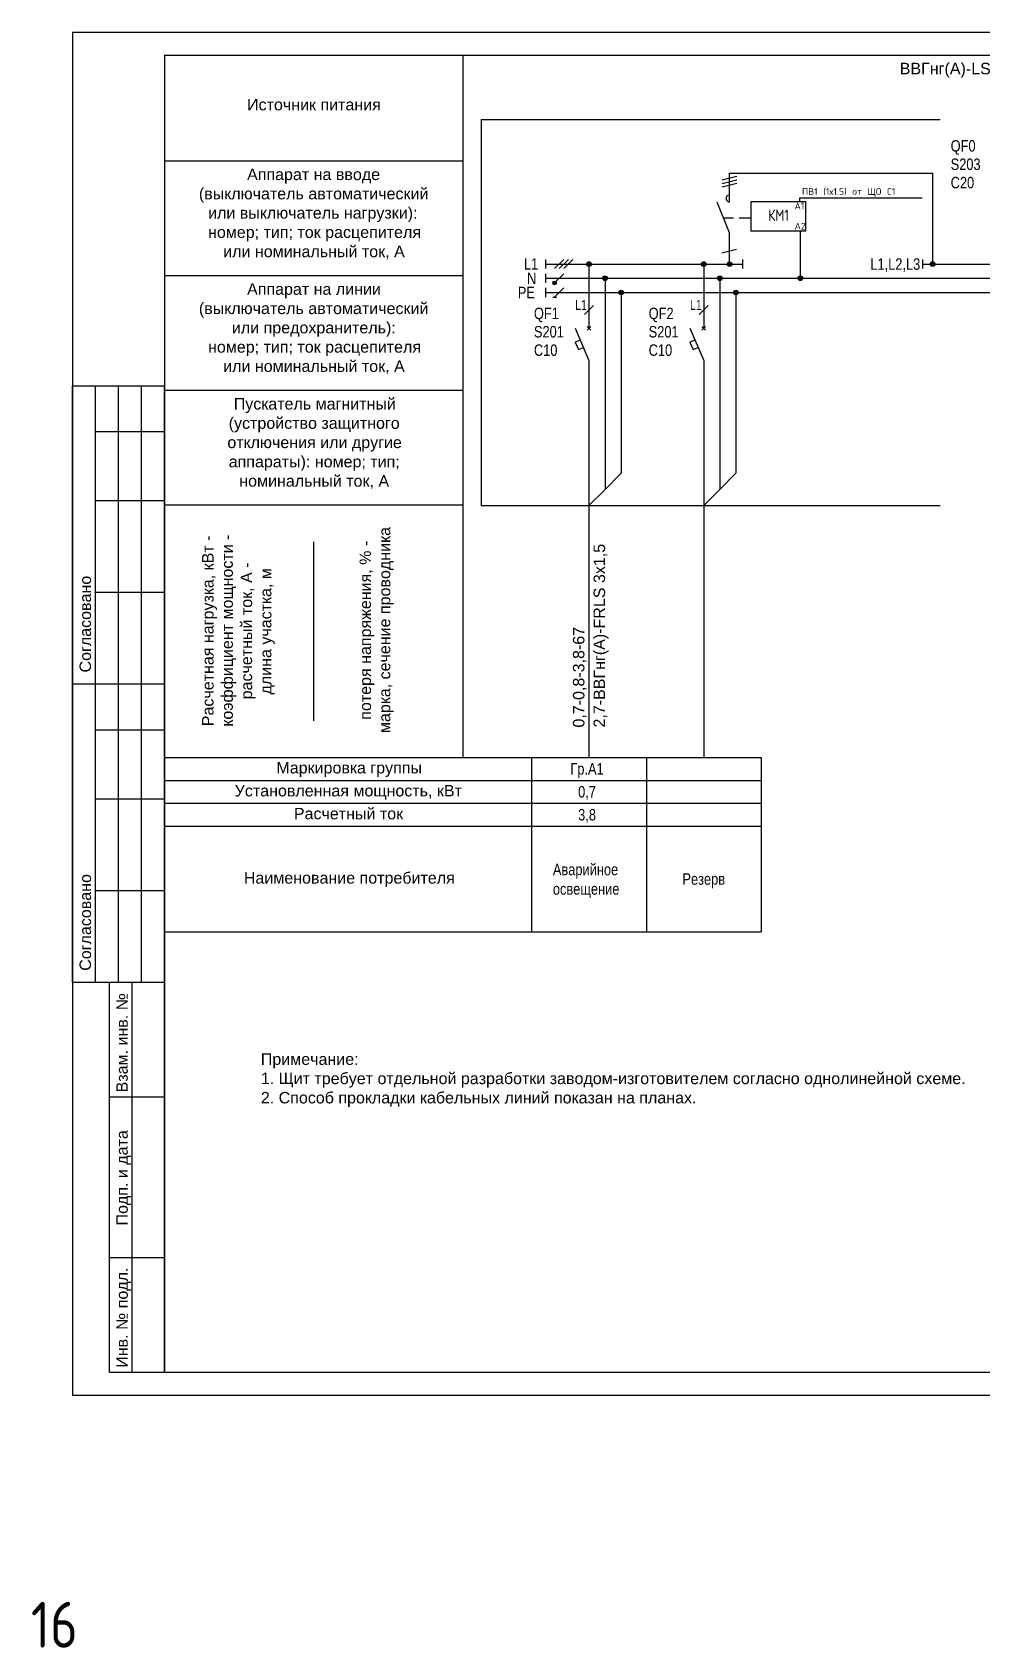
# Model space of a CAD drawing. Header units: metres. Extents: x -1525 to -1043, y -1331 to -1144.
# Drawn here: x -1329.18 to -1308.5, y -1270.29 to -1235.09 of the extents above; entities that cross this region are included whole.
import ezdxf
from ezdxf.enums import TextEntityAlignment as Align

# ---------------------------------------------------------------- set-up
doc = ezdxf.new("R2010")
doc.units = ezdxf.units.M
doc.header["$MEASUREMENT"] = 0
doc.linetypes.add('( Hidden )', pattern=[0.375, 0.25, -0.125])
doc.linetypes.add('ELPROJECT1', pattern=[15, 10, -5])
for name, color, linetype in [('ELPROJECT', 7, 'Continuous'), ('ЭЛЕКТРИК', 7, 'Continuous'), ('ЭО-ЭМ', 7, 'Continuous')]:
    doc.layers.add(name, color=color, linetype=linetype)
doc.layers.add('ЭС', color=5, linetype='Continuous', lineweight=30)
doc.styles.add('ELPROJECT', font='Arial')
doc.styles.get("Standard").update_dxf_attribs({"font": 'txt.shx', "width": 0.8, "height": 0.0025})
doc.styles.add('Times', font='CS_Gost2304.shx')

# ---------------------------------------------------------------- blocks, each defined once
blk = doc.blocks.new('BLOCK_SWITCH_LINE')
for p, q in [((0, 0), (0, -4)), ((-3, -4), (0, -11)), ((0, -11), (0, -14.5))]:
    blk.add_line(p, q)
blk = doc.blocks.new('BLOCK_SWITCH')
for p, q in [((-0.4, -4.4), (0.4, -3.6)), ((-0.4, -3.6), (0.4, -4.4))]:
    blk.add_line(p, q)
blk.add_blockref('BLOCK_SWITCH_LINE', (0, 0))
blk = doc.blocks.new('BLOCK_AUTOMATIC')
for p, q in [((-3, -7), (-1.9138, -6.5345)), ((-3, -7), (-2.3, -8.6333)), ((-2.3, -8.6333), (-1.2138, -8.1678))]:
    blk.add_line(p, q)
blk.add_blockref('BLOCK_SWITCH', (0, 0))
blk = doc.blocks.new('BLOCK_DOT')
for radius in [0.5, 0.4, 0.3, 0.2, 0.1, 0]:
    blk.add_circle((0, 0), radius)

msp = doc.modelspace()

# ---------------------------------------------------------------- linework, layer by layer
for p, q in [((-1313.99138281, -1239.46284547), (-1314.26332726, -1238.79676261)), ((-1313.99138281, -1240.13802248), (-1313.99138281, -1239.45775522))]:
    msp.add_line(p, q)
at = {"linetype": '( Hidden )'}
msp.add_line((-1313.53333414, -1239.14490609), (-1314.12118926, -1239.14490609), dxfattribs=at)
msp.add_lwpolyline([(-1313.52667468, -1239.41626275), (-1312.3283406, -1239.41626275), (-1312.3283406, -1238.78710556), (-1313.52667468, -1238.78710556)], close=True)
msp.add_arc((-1313.99138281, -1238.7124303), 0.07675621, 87.445893567, 270)
at = {"layer": 'ELPROJECT'}
for p, q in [((-1328.30382067, -1235.09204496), (-1286.30382067, -1235.09204496)), ((-1328.30382067, -1235.09204496), (-1328.30382067, -1264.79204496)), ((-1326.30382067, -1235.59204496), (-1319.80382067, -1235.59204496)), ((-1326.30382067, -1235.59204496), (-1326.30382067, -1237.89204496)), ((-1326.30382067, -1235.59204496), (-1286.80382067, -1235.59204496)), ((-1326.30382067, -1235.59204496), (-1326.30382067, -1264.29204496)), ((-1319.80382067, -1235.59204496), (-1319.80382067, -1237.89204496)), ((-1326.30382067, -1237.89204496), (-1319.80382067, -1237.89204496)), ((-1326.30382067, -1237.89204496), (-1326.30382067, -1240.39204496)), ((-1319.80382067, -1237.89204496), (-1319.80382067, -1240.39204496)), ((-1313.99138281, -1238.16137121), (-1309.56817021, -1238.16137121)), ((-1309.56817021, -1238.16137121), (-1309.56817021, -1240.14204496)), ((-1318.00382067, -1240.04204496), (-1318.00382067, -1240.24204496)), ((-1317.80382067, -1240.24204496), (-1317.60382067, -1240.04204496)), ((-1317.70382067, -1240.24204496), (-1317.50382067, -1240.04204496)), ((-1317.60382067, -1240.24204496), (-1317.40382067, -1240.04204496)), ((-1313.70632764, -1240.04204496), (-1313.70632764, -1240.24204496)), ((-1309.78385229, -1240.04204496), (-1309.78385229, -1240.24204496)), ((-1326.30382067, -1240.39204496), (-1319.80382067, -1240.39204496)), ((-1326.30382067, -1240.39204496), (-1326.30382067, -1242.89204496)), ((-1319.80382067, -1240.39204496), (-1319.80382067, -1242.89204496)), ((-1318.00382067, -1240.35204496), (-1318.00382067, -1240.55204496)), ((-1317.80382067, -1240.55204496), (-1317.60382067, -1240.35204496)), ((-1317.05382067, -1240.14204496), (-1317.05382067, -1241.14204496)), ((-1316.70382067, -1240.45204496), (-1316.70382067, -1245.05204496)), ((-1314.55382067, -1240.14204496), (-1314.55382067, -1241.14204496)), ((-1314.20382067, -1240.45204496), (-1314.20382067, -1245.05204496)), ((-1309.78385229, -1240.14204496), (-1293.4671339, -1240.14204496)), ((-1318.00382067, -1240.66204496), (-1318.00382067, -1240.86204496)), ((-1317.80382067, -1240.86204496), (-1317.60382067, -1240.66204496)), ((-1316.35382067, -1240.76204496), (-1316.35382067, -1244.70204496)), ((-1313.85382067, -1240.76204496), (-1313.85382067, -1244.70204496)), ((-1317.84382067, -1240.86204496), (-1317.76382067, -1240.86204496)), ((-1317.15382067, -1241.24204496), (-1316.95382067, -1241.04204496)), ((-1314.65382067, -1241.24204496), (-1314.45382067, -1241.04204496)), ((-1328.30382067, -1242.79204496), (-1326.30382067, -1242.79204496)), ((-1328.30382067, -1249.29204496), (-1328.30382067, -1242.79204496)), ((-1327.80382067, -1249.29204496), (-1327.80382067, -1242.79204496)), ((-1327.30382067, -1249.29204496), (-1327.30382067, -1242.79204496)), ((-1326.80382067, -1249.29204496), (-1326.80382067, -1242.79204496)), ((-1326.30382067, -1249.29204496), (-1326.30382067, -1242.79204496)), ((-1326.30382067, -1242.89204496), (-1319.80382067, -1242.89204496)), ((-1326.30382067, -1242.89204496), (-1326.30382067, -1245.39204496)), ((-1319.80382067, -1242.89204496), (-1319.80382067, -1245.39204496)), ((-1317.05382067, -1242.59204496), (-1317.05382067, -1250.89204496)), ((-1314.55382067, -1242.59204496), (-1314.55382067, -1250.89204496)), ((-1327.80382067, -1243.79204496), (-1326.30382067, -1243.79204496)), ((-1316.70382067, -1245.05204496), (-1316.35382067, -1244.70204496)), ((-1314.20382067, -1245.05204496), (-1313.85382067, -1244.70204496)), ((-1327.80382067, -1245.29204496), (-1326.30382067, -1245.29204496)), ((-1317.05382067, -1245.40204496), (-1316.70382067, -1245.05204496)), ((-1314.55382067, -1245.40204496), (-1314.20382067, -1245.05204496)), ((-1326.30382067, -1245.39204496), (-1319.80382067, -1245.39204496)), ((-1326.30382067, -1245.39204496), (-1326.30382067, -1250.89204496)), ((-1319.80382067, -1245.39204496), (-1319.80382067, -1250.89204496)), ((-1323.05382067, -1246.19204496), (-1323.05382067, -1250.09204496)), ((-1327.80382067, -1247.29204496), (-1326.30382067, -1247.29204496)), ((-1328.30382067, -1249.29204496), (-1326.30382067, -1249.29204496)), ((-1328.30382067, -1255.79204496), (-1328.30382067, -1249.29204496)), ((-1328.30382067, -1249.29204496), (-1326.30382067, -1249.29204496)), ((-1327.80382067, -1255.79204496), (-1327.80382067, -1249.29204496)), ((-1327.30382067, -1255.79204496), (-1327.30382067, -1249.29204496)), ((-1326.80382067, -1255.79204496), (-1326.80382067, -1249.29204496)), ((-1326.30382067, -1255.79204496), (-1326.30382067, -1249.29204496)), ((-1327.80382067, -1250.29204496), (-1326.30382067, -1250.29204496)), ((-1326.30382067, -1250.89204496), (-1319.80382067, -1250.89204496)), ((-1326.30382067, -1250.89204496), (-1326.30382067, -1256.99204496)), ((-1319.80382067, -1250.89204496), (-1318.30382067, -1250.89204496)), ((-1318.30382067, -1250.89204496), (-1318.30382067, -1254.69204496)), ((-1318.30382067, -1250.89204496), (-1315.80382067, -1250.89204496)), ((-1315.80382067, -1250.89204496), (-1315.80382067, -1254.69204496)), ((-1315.80382067, -1250.89204496), (-1313.30382067, -1250.89204496)), ((-1313.30382067, -1250.89204496), (-1313.30382067, -1254.69204496)), ((-1326.30382067, -1251.39204496), (-1318.30382067, -1251.39204496)), ((-1318.30382067, -1251.39204496), (-1315.80382067, -1251.39204496)), ((-1315.80382067, -1251.39204496), (-1313.30382067, -1251.39204496)), ((-1327.80382067, -1251.79204496), (-1326.30382067, -1251.79204496)), ((-1326.30382067, -1251.89204496), (-1318.30382067, -1251.89204496)), ((-1318.30382067, -1251.89204496), (-1315.80382067, -1251.89204496)), ((-1315.80382067, -1251.89204496), (-1313.30382067, -1251.89204496)), ((-1326.30382067, -1252.39204496), (-1318.30382067, -1252.39204496)), ((-1318.30382067, -1252.39204496), (-1315.80382067, -1252.39204496)), ((-1315.80382067, -1252.39204496), (-1313.30382067, -1252.39204496)), ((-1327.80382067, -1253.79204496), (-1326.30382067, -1253.79204496)), ((-1326.30382067, -1254.69204496), (-1318.30382067, -1254.69204496)), ((-1318.30382067, -1254.69204496), (-1315.80382067, -1254.69204496)), ((-1315.80382067, -1254.69204496), (-1313.30382067, -1254.69204496)), ((-1328.30382067, -1255.79204496), (-1326.30382067, -1255.79204496)), ((-1327.50382067, -1255.79204496), (-1326.30382067, -1255.79204496)), ((-1327.50382067, -1264.29204496), (-1327.50382067, -1255.79204496)), ((-1327.00382067, -1264.29204496), (-1327.00382067, -1255.79204496)), ((-1326.30382067, -1264.29204496), (-1326.30382067, -1255.79204496)), ((-1327.50382067, -1258.29204496), (-1326.30382067, -1258.29204496)), ((-1327.50382067, -1261.79204496), (-1326.30382067, -1261.79204496)), ((-1327.50382067, -1264.29204496), (-1326.30382067, -1264.29204496)), ((-1326.30382067, -1264.29204496), (-1286.80382067, -1264.29204496)), ((-1328.30382067, -1264.79204496), (-1286.30382067, -1264.79204496))]:
    msp.add_line(p, q, dxfattribs=at)
at = {"layer": 'ELPROJECT', "color": 7, "linetype": 'ELPROJECT1'}
for p, q in [((-1319.40382067, -1236.99204496), (-1291.23770662, -1236.99204496)), ((-1319.40382067, -1236.99204496), (-1319.40382067, -1245.40204496)), ((-1319.40382067, -1245.40204496), (-1291.23770662, -1245.40204496))]:
    msp.add_line(p, q, dxfattribs=at)
at = {"layer": 'ELPROJECT', "color": 7, "linetype": 'ByBlock'}
for p, q in [((-1312.46135938, -1238.78821391), (-1312.46135938, -1238.69822194)), ((-1312.46135938, -1238.69822194), (-1309.79647586, -1238.69822194)), ((-1318.00382067, -1240.14204496), (-1313.70632764, -1240.14204496)), ((-1318.00382067, -1240.45204496), (-1293.4671339, -1240.45204496)), ((-1318.00382067, -1240.76204496), (-1293.4671339, -1240.76204496))]:
    msp.add_line(p, q, dxfattribs=at)
msp.add_lwpolyline([(-1312.44819968, -1240.45204496), (-1312.44819968, -1239.41675835)], dxfattribs=at)
at = {"layer": 'ELPROJECT'}
for radius in [0.04, 0.03, 0.02, 0.01, 0]:
    msp.add_circle((-1317.80382067, -1240.55204496), radius, dxfattribs=at)
at = {"layer": 'ЭЛЕКТРИК', "ltscale": 0.5}
for p, q in [((-1314.15130951, -1238.30997001), (-1313.83130951, -1238.22997001)), ((-1314.15130951, -1238.38997001), (-1313.83130951, -1238.30997001)), ((-1314.15017418, -1238.45846403), (-1313.83017418, -1238.37846403)), ((-1314.16211057, -1239.8977662), (-1313.84211057, -1239.8177662))]:
    msp.add_line(p, q, dxfattribs=at)
at = {"layer": 'ЭО-ЭМ'}
msp.add_line((-1313.99138281, -1238.78918651), (-1313.99138281, -1238.16137121), dxfattribs=at)

# ---------------------------------------------------------------- block references
at = {"layer": 'ELPROJECT', "xscale": 0.1, "yscale": 0.1, "zscale": 0.1}
for name, p in [('BLOCK_DOT', (-1317.05382067, -1240.14204496)), ('BLOCK_DOT', (-1314.55382067, -1240.14204496)), ('BLOCK_DOT', (-1313.99133915, -1240.14381204)), ('BLOCK_DOT', (-1309.56817021, -1240.14204496)), ('BLOCK_DOT', (-1316.70382067, -1240.45204496)), ('BLOCK_DOT', (-1314.20382067, -1240.45204496)), ('BLOCK_DOT', (-1312.44819968, -1240.45204496)), ('BLOCK_DOT', (-1316.35382067, -1240.76204496)), ('BLOCK_DOT', (-1313.85382067, -1240.76204496)), ('BLOCK_AUTOMATIC', (-1317.05382067, -1241.14204496)), ('BLOCK_AUTOMATIC', (-1314.55382067, -1241.14204496))]:
    msp.add_blockref(name, p, dxfattribs=at)

# ---------------------------------------------------------------- texts
at = {"layer": 'ELPROJECT', "style": 'ELPROJECT'}
for s, p in [('ВВГнг(A)-LS 5x2.5 - От ВРУ', (-1310.28335587, -1236.00689776)), ('Источник питания', (-1324.50382067, -1236.79204496)), ('Аппарат на вводе', (-1324.50382067, -1238.31204496)), ('(выключатель автоматический', (-1325.55382067, -1238.73204496)), ('или выключатель нагрузки): ', (-1325.35382067, -1239.15204496)), ('номер; тип; ток расцепителя', (-1325.35382067, -1239.57204496)), ('или номинальный ток, А', (-1325.02382067, -1239.99204496)), ('Аппарат на линии', (-1324.50382067, -1240.81204496)), ('(выключатель автоматический', (-1325.55382067, -1241.23204496)), ('или предохранитель):', (-1324.83382067, -1241.65204496)), ('номер; тип; ток расцепителя', (-1325.35382067, -1242.07204496)), ('или номинальный ток, А', (-1325.02382067, -1242.49204496)), ('Пускатель магнитный', (-1324.79382067, -1243.31204496)), ('(устройство защитного', (-1324.90382067, -1243.73204496)), ('отключения или другие', (-1324.93382067, -1244.15204496)), ('аппараты): номер; тип;', (-1324.90382067, -1244.57204496)), ('номинальный ток, А', (-1324.67382067, -1244.99204496)), ('Маркировка группы', (-1323.86382067, -1251.24204496)), ('Установленная мощность, кВт', (-1324.77382067, -1251.74204496)), ('Расчетный ток', (-1323.48382067, -1252.24204496)), ('Наименование потребителя', (-1324.57382067, -1253.64204496)), ('Примечание:', (-1324.20382067, -1257.59204496)), ('1. Щит требует отдельной разработки заводом-изготовителем согласно однолинейной схеме.', (-1324.20382067, -1258.01204496)), ('2. Способ прокладки кабельных линий показан на планах.', (-1324.20382067, -1258.43204496))]:
    msp.add_text(s, height=0.25, dxfattribs=at).set_placement(p)
for s, height, width, p in [('QF0', 0.25, 0.8, (-1309.17366355, -1237.69204496)), ('S203', 0.25, 0.8, (-1309.17366355, -1238.09204496)), ('C20', 0.25, 0.8, (-1309.17366355, -1238.49204496)), ('L1', 0.25, 0.8, (-1318.46996225, -1240.26407958)), ('L1,L2,L3', 0.25, 0.8, (-1310.92359548, -1240.26704496)), ('N', 0.25, 0.8, (-1318.40382067, -1240.57704496)), ('PE', 0.25, 0.8, (-1318.60382067, -1240.88704496)), ('QF1', 0.25, 0.8, (-1318.25382067, -1241.34204496)), ('L1', 0.22, 0.75, (-1317.35382067, -1241.14204496)), ('QF2', 0.25, 0.8, (-1315.75382067, -1241.34204496)), ('L1', 0.22, 0.75, (-1314.85382067, -1241.14204496)), ('S201', 0.25, 0.8, (-1318.25382067, -1241.74204496)), ('S201', 0.25, 0.8, (-1315.75382067, -1241.74204496)), ('C10', 0.25, 0.8, (-1318.25382067, -1242.14204496)), ('C10', 0.25, 0.8, (-1315.75382067, -1242.14204496)), ('Гр.А1', 0.25, 0.8, (-1317.45970067, -1251.26704496)), ('0,7', 0.25, 0.8, (-1317.29069067, -1251.76704496)), ('3,8', 0.25, 0.8, (-1317.29069067, -1252.26704496)), ('Аварийное', 0.25, 0.8, (-1317.84049978, -1253.46044543)), ('Резерв', 0.25, 0.8, (-1315.01834067, -1253.66704496)), ('освещение', 0.25, 0.8, (-1317.84049978, -1253.88398457))]:
    msp.add_text(s, height=height, dxfattribs=dict(at, width=width)).set_placement(p)
for s, p in [('Расчетная нагрузка, кВт -', (-1325.23382067, -1250.21204496)), ('коэффициент мощности -', (-1324.81382067, -1250.22204496)), ('марка, сечение проводника', (-1321.38382067, -1250.36204496)), ('потеря напряжения, % - ', (-1321.80382067, -1250.07204496)), ('2,7-ВВГнг(А)-FRLS 3х1,5', (-1316.70382067, -1250.24204496)), ('расчетный ток, А - ', (-1324.39382067, -1249.62704496)), ('длина участка, м', (-1323.97382067, -1249.52204496)), ('Согласовано', (-1327.90382067, -1249.04204496)), ('0,7-0,8-3,8-67', (-1317.15382067, -1250.24204496)), ('Согласовано', (-1327.90382067, -1255.54204496)), ('Взам. инв. №', (-1327.10382067, -1258.19204496)), ('Подп. и дата', (-1327.10382067, -1261.09204496)), ('Инв. № подл.', (-1327.10382067, -1264.19204496))]:
    msp.add_text(s, height=0.25, rotation=90, dxfattribs=at).set_placement(p)
at = {"layer": 'ЭО-ЭМ'}
for s, height, p in [('ПВ1 (1х1.5) от ЩО С1', 0.1462687874, (-1312.41259632, -1238.63417069)), ('А1', 0.146268787, (-1312.57554875, -1238.94903607)), ('А2', 0.146268787, (-1312.57507569, -1239.38936289))]:
    msp.add_text(s, height=height, dxfattribs=at).set_placement(p)
at = {"layer": 'ЭО-ЭМ', "style": 'Times'}
msp.add_text('КМ1', height=0.25, dxfattribs=at).set_placement((-1312.92199815, -1239.07852335), align=Align.MIDDLE_CENTER)
at = {"layer": 'ЭС', "color": 1, "linetype": 'Continuous', "lineweight": 30, "width": 0.8}
msp.add_text('16', height=1, dxfattribs=at).set_placement((-1329.21284537, -1270.2923635))

doc.saveas('drawing.dxf')
